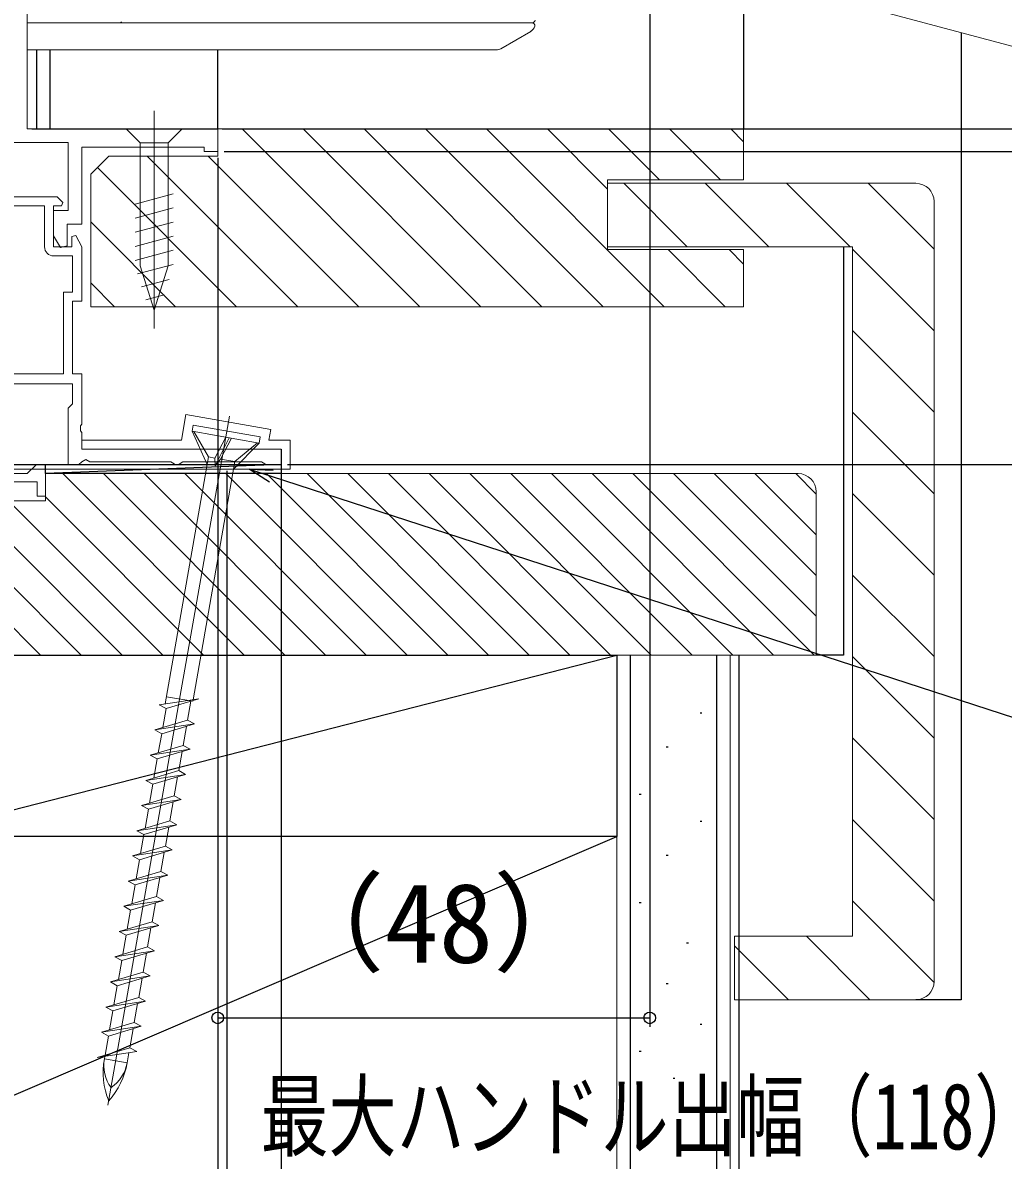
# Model space of a CAD drawing. Units: millimetres, scale not verified. Extents: x -525 to 525, y -783 to 778.
# Drawn here: x -260 to -151.9, y -242.5 to -117.1 of the extents above; entities that cross this region are included whole.
import ezdxf
from ezdxf.enums import TextEntityAlignment as Align

# ---------------------------------------------------------------- set-up
doc = ezdxf.new("R2010")
doc.units = ezdxf.units.MM
doc.header["$LTSCALE"] = 4
for name, color, linetype, lineweight in [('0-3_YKK_11', 7, 'Continuous', 18), ('0-4_YKK_11E', 7, 'Continuous', 18), ('0-6_YKK_13', 4, 'Continuous', 18), ('0-B_YSS_KE', 3, 'Continuous', 18)]:
    doc.layers.add(name, color=color, linetype=linetype, lineweight=lineweight)
for name, color, linetype in [('0-5_YKK_12', 2, 'Continuous'), ('0-8_YKK_D', 6, 'Continuous'), ('0-A_YSS_K', 3, 'Continuous')]:
    doc.layers.add(name, color=color, linetype=linetype)
doc.styles.add('ＭＳ ゴシック', font='')
doc.styles.get('ＭＳ ゴシック').set_extended_font_data('MS Gothic')

msp = doc.modelspace()

# ---------------------------------------------------------------- linework, layer by layer
at = {"layer": '0-3_YKK_11', "color": 211}
for points in [[(-278, -96.3), (-260, -96.3), (-260, -90.3), (-258.5, -90.3), (-258.5, -97.3), (-259, -97.8), (-259.5, -98.3), (-259.5, -128.8), (-238.5, -128.8), (-238.5, -131.3), (-240, -131.3), (-240, -130.8), (-253.5, -130.8), (-253.5, -139.3), (-255.1, -139.3), (-255.1, -141.681), (-255.834, -141.883), (-256.6, -140.6), (-256.6, -137.8), (-255, -137.8), (-255, -130.3), (-262, -130.3)], [(-269.653, -156.9), (-254.5, -156.9), (-254.5, -159.1), (-254.7, -159.3), (-255, -159.6), (-255, -165.8), (-253.8, -165.8), (-253.5, -165.5), (-253.05, -165.24), (-252.6, -165.5), (-243.658, -165.5), (-243.475, -165.62), (-243.2, -165.8), (-242.8, -165.8), (-242.525, -165.62), (-242.342, -165.5), (-233.658, -165.5), (-233.475, -165.62), (-233.2, -165.8), (-231.5, -165.8), (-231.5, -164.1), (-253.5, -164.1), (-253.5, -162.258), (-253.62, -162.075), (-253.62, -161.525), (-253.5, -161.342), (-253.5, -155.8), (-254.5, -155.8), (-254.5, -147.8), (-253.5, -147.8), (-253.5, -141.8), (-254.141, -140.553), (-254.6, -140.664), (-254.6, -141.8), (-256.6, -141.8), (-256.6, -137.3), (-255.72, -137.3), (-255.563, -136.907), (-256.2, -136.3), (-262, -136.3)], [(-257.6, -141.8), (-257.6, -137.3), (-262, -137.3)], [(-279.5, -155.8), (-255.5, -155.8), (-255.5, -146.8), (-254.5, -146.8), (-254.5, -142.8), (-256.6, -142.8)]]:
    msp.add_lwpolyline(points, dxfattribs=at)
msp.add_arc((-256.6, -141.8), 1, 180.00001, 269.99999, dxfattribs=at)
at = {"layer": '0-4_YKK_11E', "color": 4}
msp.add_lwpolyline([(-277.118, -195), (-273.4, -195), (-273.4, -206.8), (-272.5, -206.8), (-272.5, -167.7), (-258.4, -167.7), (-258.4, -169.299), (-257.5, -169.299), (-257.5, -165.799), (-258.5, -165.799), (-259.5, -166.799), (-278, -166.799), (-278, -168.2), (-273.7, -168.2), (-273.7, -193.8), (-319.9, -193.8), (-319.9, -208.156), (-336, -209), (-336, -211.407), (-343.5, -211.8)], dxfattribs=at)
at = {"layer": '0-5_YKK_12'}
for p, q in [((-258.5, -120.1), (-258.5, -128.8)), ((-257, -120.1), (-257, -128.8)), ((-238.5, -128.8), (-238.5, -120.1)), ((-259, -128.8), (-238.5, -128.8)), ((-231.497, -164.1), (-231.497, -165.8)), ((-307.503, -165.8), (-231.497, -165.8))]:
    msp.add_line(p, q, dxfattribs=at)
at = {"layer": '0-6_YKK_13'}
for p, q in [((-200.988, -106.28), (-145.127, -121.248)), ((-259.5, -117.1), (-259.5, -116.8)), ((-249.3, -117.1), (-259.5, -117.1)), ((-209.194, -117.1), (-211.6, -117.1)), ((-259.5, -120.1), (-259.5, -118.222)), ((-245.5, -150.8), (-245.5, -126.8)), ((-243.95, -130.35), (-247.05, -130.35)), ((-243.4, -135.969), (-247.6, -137.094)), ((-243.4, -137.521), (-247.6, -138.647)), ((-243.4, -139.074), (-247.6, -140.2)), ((-243.4, -140.627), (-247.6, -141.753)), ((-243.4, -142.18), (-247.6, -143.306)), ((-243.4, -143.733), (-247.341, -144.789)), ((-243.854, -145.408), (-246.89, -146.221)), ((-244.389, -147.104), (-246.438, -147.653)), ((-237.207, -160.457), (-250.603, -236.425)), ((-239.644, -165.783), (-241.312, -162.138)), ((-238.814, -165.09), (-238.765, -165.938)), ((-238.183, -165.201), (-236.596, -165.481)), ((-241.06, -194.402), (-241.825, -193.986)), ((-244.677, -195.477), (-245.442, -195.061)), ((-242.315, -196.763), (-245.931, -197.838)), ((-245.167, -198.254), (-241.55, -197.179)), ((-242.804, -199.54), (-246.421, -200.616)), ((-245.657, -201.032), (-242.04, -199.956)), ((-243.294, -202.317), (-246.911, -203.393)), ((-246.146, -203.809), (-242.53, -202.733)), ((-243.784, -205.095), (-247.4, -206.17)), ((-246.636, -206.586), (-243.019, -205.511)), ((-244.273, -207.872), (-247.89, -208.947)), ((-247.126, -209.363), (-243.509, -208.288)), ((-244.763, -210.649), (-248.38, -211.724)), ((-247.615, -212.14), (-243.999, -211.065)), ((-245.253, -213.426), (-248.869, -214.501)), ((-248.105, -214.917), (-244.488, -213.842)), ((-245.742, -216.203), (-249.359, -217.278)), ((-248.595, -217.695), (-244.978, -216.619)), ((-246.232, -218.98), (-249.849, -220.056)), ((-249.084, -220.472), (-245.468, -219.396)), ((-246.722, -221.758), (-250.338, -222.833)), ((-249.574, -223.249), (-245.957, -222.174)), ((-250.064, -226.026), (-250.828, -225.61)), ((-246.447, -224.951), (-247.211, -224.535)), ((-247.701, -227.312), (-251.318, -228.387)), ((-250.553, -228.803), (-246.937, -227.728)), ((-247.821, -227.991), (-248.191, -230.089)), ((-248.287, -230.635), (-248.484, -231.75)), ((-250.995, -231.308), (-250.947, -231.035)), ((-248.484, -231.75), (-250.995, -231.308))]:
    msp.add_line(p, q, dxfattribs=at)
for points in [[(-259.5, -118.222), (-259.5, -118.143), (-259.5, -118.049), (-259.5, -117.941), (-259.5, -117.821), (-259.5, -117.692), (-259.5, -117.558), (-259.5, -117.419), (-259.5, -117.261), (-259.5, -117.144), (-259.5, -117.1), (-258.072, -117.1), (-256.644, -117.1), (-255.215, -117.1), (-253.787, -117.1), (-252.359, -117.1), (-250.931, -117.1), (-249.503, -117.1)], [(-249.503, -117.1), (-237.434, -117.1), (-225.383, -117.1), (-219.369, -117.1), (-216.368, -117.1), (-215.637, -117.1), (-214.931, -117.1), (-214.592, -117.1), (-214.262, -117.1), (-213.943, -117.1), (-213.636, -117.1), (-213.342, -117.1), (-213.062, -117.1), (-212.797, -117.1), (-212.548, -117.1), (-212.316, -117.1), (-212.103, -117.1), (-211.909, -117.1), (-211.735, -117.1), (-211.579, -117.1), (-211.439, -117.1), (-211.311, -117.1), (-211.194, -117.1), (-210.981, -117.1), (-210.784, -117.1), (-209.979, -117.1), (-209.784, -117.1), (-209.599, -117.1), (-209.249, -117.1)], [(-203.865, -117.1), (-203.888, -117.1), (-204.122, -117.1), (-204.563, -117.1), (-205.158, -117.1), (-205.91, -117.1), (-206.835, -117.1), (-207.952, -117.1), (-209.194, -117.1)], [(-209.147, -117.1), (-207.876, -117.1), (-206.804, -117.1), (-205.899, -117.1), (-205.151, -117.1), (-204.572, -117.1), (-204.158, -117.1), (-203.904, -117.1), (-203.826, -117.1)], [(-207.288, -119.977), (-205.633, -119.022), (-203.978, -118.067)], [(-216.071, -120.1), (-216.389, -120.1), (-216.733, -120.1), (-217.46, -120.1), (-223.447, -120.1), (-229.444, -120.1), (-235.451, -120.1), (-259.5, -120.1)], [(-207.774, -120.1), (-207.825, -120.1), (-207.896, -120.1), (-207.945, -120.1), (-208.007, -120.1), (-208.083, -120.1), (-208.175, -120.1), (-208.283, -120.1), (-208.406, -120.1), (-208.543, -120.1), (-208.694, -120.1), (-208.857, -120.1), (-209.031, -120.1), (-209.218, -120.1), (-209.416, -120.1), (-209.628, -120.1), (-209.852, -120.1), (-210.089, -120.1), (-210.34, -120.1), (-210.605, -120.1), (-210.882, -120.1), (-211.172, -120.1), (-211.474, -120.1), (-211.788, -120.1), (-212.112, -120.1), (-212.793, -120.1), (-213.151, -120.1), (-213.527, -120.1), (-213.928, -120.1), (-214.342, -120.1), (-214.54, -120.1), (-214.725, -120.1), (-214.918, -120.1), (-215.033, -120.1), (-215.171, -120.1), (-215.338, -120.1), (-215.541, -120.1), (-215.658, -120.1), (-215.786, -120.1), (-216.071, -120.1)], [(-236.739, -166.295), (-233.926, -163.441), (-233.804, -162.751), (-241.19, -161.449), (-241.312, -162.138), (-233.926, -163.441)], [(-241.115, -162.173), (-239.501, -164.969), (-244.3, -192.186)], [(-237.619, -162.789), (-238.814, -165.09), (-239.501, -164.969)], [(-236.979, -162.902), (-238.174, -165.203), (-238.765, -165.938), (-237.253, -162.854)], [(-234.123, -163.406), (-236.596, -165.481), (-241.223, -191.723)], [(-244.557, -194.798), (-244.187, -192.7), (-240.571, -191.625), (-244.952, -192.284), (-244.187, -192.7)], [(-244.135, -191.392), (-241.254, -191.9), (-241.241, -191.824)], [(-245.047, -197.576), (-244.677, -195.477), (-241.06, -194.402), (-245.442, -195.061), (-241.825, -193.986), (-241.455, -191.888)], [(-245.537, -200.353), (-245.167, -198.254), (-245.931, -197.838), (-241.55, -197.179), (-242.315, -196.763), (-241.945, -194.665)], [(-246.026, -203.13), (-245.657, -201.032), (-246.421, -200.616), (-242.04, -199.956), (-242.804, -199.54), (-242.434, -197.442)], [(-246.516, -205.907), (-246.146, -203.809), (-246.911, -203.393), (-242.53, -202.733), (-243.294, -202.317), (-242.924, -200.219)], [(-247.006, -208.684), (-246.636, -206.586), (-247.4, -206.17), (-243.019, -205.511), (-243.784, -205.095), (-243.414, -202.996)], [(-247.496, -211.461), (-247.126, -209.363), (-247.89, -208.947), (-243.509, -208.288), (-244.273, -207.872), (-243.903, -205.773)], [(-247.985, -214.238), (-247.615, -212.14), (-248.38, -211.724), (-243.999, -211.065), (-244.763, -210.649), (-244.393, -208.551)], [(-248.475, -217.016), (-248.105, -214.917), (-248.869, -214.501), (-244.488, -213.842), (-245.253, -213.426), (-244.883, -211.328)], [(-248.965, -219.793), (-248.595, -217.695), (-249.359, -217.278), (-244.978, -216.619), (-245.742, -216.203), (-245.372, -214.105)], [(-249.454, -222.57), (-249.084, -220.472), (-249.849, -220.056), (-245.468, -219.396), (-246.232, -218.98), (-245.862, -216.882)], [(-249.944, -225.347), (-249.574, -223.249), (-250.338, -222.833), (-245.957, -222.174), (-246.722, -221.758), (-246.352, -219.659)], [(-250.434, -228.124), (-250.064, -226.026), (-246.447, -224.951), (-250.828, -225.61), (-247.211, -224.535), (-246.841, -222.436)], [(-250.923, -230.901), (-250.553, -228.803), (-251.318, -228.387), (-246.937, -227.728), (-247.701, -227.312), (-247.331, -225.214)]]:
    msp.add_lwpolyline(points, dxfattribs=at)
for points in [[(-247.05, -130.35), (-247.05, -143.884), (-245.5, -148.8), (-243.95, -143.884), (-243.95, -130.35), (-242.4, -128.8), (-248.6, -128.8)], [(-251.807, -231.164), (-248.191, -230.089), (-247.426, -230.505)]]:
    msp.add_lwpolyline(points, close=True, dxfattribs=at)
for centre, radius, start, end in [((-249.3, -116.8), 0.3, 270, 314.31618), ((-204.5, -117.213), 1, 299.99383, 344.51239), ((-203.826, -117.4), 0.3, 344.51006, 90.00023), ((-203.8, -116.8), 0.3, 269.99943, 357.82432), ((-207.768, -119.1), 1, 269.99994, 299.71724), ((-242.547, -232.797), 8.579, 169.99998, 201.63839), ((-246.891, -232.031), 4.167, 169.99998, 216.05097), ((-256.932, -230.261), 8.579, 318.36163, 350.00002), ((-252.587, -231.027), 4.167, 303.949, 350.00002)]:
    msp.add_arc(centre, radius, start, end, dxfattribs=at)
at = {"layer": '0-8_YKK_D'}
for p, q in [((-190.856, -109.995), (-190.856, -227.8)), ((-238, -128.8), (-35.5, -128.8)), ((-238, -128.8), (-35.5, -128.8)), ((-238, -128.8), (-55.5, -128.8)), ((-238, -128.8), (-55.5, -128.8)), ((-238, -128.8), (-95.5, -128.8)), ((-237.8, -131.3), (-55.5, -131.3)), ((-238.5, -132), (-238.5, -227.8)), ((-238.5, -132), (-238.5, -247.8)), ((-237.5, -166.5), (-237.5, -307.8)), ((-231.5, -166.5), (-231.5, -327.8)), ((-230.8, -165.8), (4.5, -165.8)), ((-230.8, -165.8), (-15.5, -165.8)), ((-230.8, -165.8), (-35.5, -165.8)), ((-238.5, -226.8), (-190.856, -226.8))]:
    msp.add_line(p, q, dxfattribs=at)
for points in [[(-232.802, -167.738), (-235.016, -166.3), (-232.38, -166.438)], [(-235.016, -166.3), (-232.591, -167.088), (-110.369, -206.8), (-57.458, -206.8)]]:
    msp.add_lwpolyline(points, dxfattribs=at)
for centre in [(-238.5, -226.8), (-190.856, -226.8)]:
    msp.add_circle(centre, 0.637, dxfattribs=at)
at = {"layer": '0-A_YSS_K'}
for p, q in [((-180.5, -111.77), (-180.5, -128.8)), ((-156.5, -118.2), (-156.5, -224.8)), ((-231.497, -165.8), (-257.497, -166.8)), ((-272.5, -206.8), (-194.5, -186.8)), ((-193, -186.8), (-193, -266.8)), ((-183.5, -186.8), (-183.5, -266.8)), ((-181, -266.8), (-181, -186.8)), ((-185.301, -193.179), (-185.101, -193.179)), ((-189.031, -196.909), (-188.831, -196.909)), ((-192.015, -202.131), (-191.815, -202.131)), ((-185.301, -205.115), (-185.101, -205.115)), ((-299.5, -251.8), (-194.5, -206.8)), ((-189.031, -208.845), (-188.831, -208.845)), ((-192.015, -214.066), (-191.815, -214.066)), ((-186.793, -218.542), (-186.593, -218.542)), ((-189.031, -223.018), (-188.831, -223.018)), ((-156.5, -224.8), (-161.5, -224.8)), ((-185.301, -227.494), (-185.101, -227.494)), ((-192.015, -230.478), (-191.815, -230.478)), ((-188.285, -233.462), (-188.085, -233.462)), ((-185.301, -236.446), (-185.101, -236.446)), ((-192.015, -238.256), (-191.815, -238.256))]:
    msp.add_line(p, q, dxfattribs=at)
msp.add_lwpolyline([(-169.5, -141.8), (-169.5, -186.8), (-172.5, -186.8)], dxfattribs=at)
for points in [[(-257.497, -165.8), (-231.497, -165.8), (-231.497, -166.8), (-257.497, -166.8)], [(-272.5, -186.8), (-194.5, -186.8), (-194.5, -206.8), (-272.5, -206.8)]]:
    msp.add_lwpolyline(points, close=True, dxfattribs=at)
at = {"layer": '0-B_YSS_KE'}
for p, q in [((-216.205, -148.4), (-235.805, -128.8)), ((-209.47, -148.4), (-229.07, -128.8)), ((-202.735, -148.4), (-222.335, -128.8)), ((-196, -148.4), (-215.6, -128.8)), ((-189.265, -148.4), (-208.865, -128.8)), ((-195.499, -135.43), (-202.129, -128.8)), ((-189.794, -134.4), (-195.394, -128.8)), ((-183.059, -134.4), (-188.659, -128.8)), ((-180.499, -130.225), (-181.924, -128.8)), ((-229.676, -148.4), (-246.276, -131.8)), ((-222.941, -148.4), (-239.541, -131.8)), ((-236.411, -148.4), (-251.755, -133.056)), ((-186.717, -141.8), (-193.717, -134.8)), ((-177.736, -141.8), (-184.736, -134.8)), ((-168.756, -141.8), (-175.756, -134.8)), ((-159.499, -142.076), (-166.776, -134.8)), ((-159.499, -222.8), (-159.499, -136.8)), ((-243.146, -148.4), (-252.499, -139.047)), ((-182.529, -148.4), (-188.829, -142.1)), ((-180.499, -143.695), (-182.094, -142.1)), ((-159.499, -151.057), (-168.499, -142.057)), ((-249.881, -148.4), (-252.499, -145.782)), ((-159.499, -160.037), (-168.499, -151.037)), ((-159.499, -169.017), (-168.499, -160.017)), ((-235.579, -186.8), (-255.579, -166.8)), ((-231.089, -186.8), (-251.089, -166.8)), ((-226.599, -186.8), (-246.599, -166.8)), ((-222.109, -186.8), (-242.109, -166.8)), ((-217.618, -186.8), (-237.618, -166.8)), ((-213.128, -186.8), (-233.128, -166.8)), ((-208.638, -186.8), (-228.638, -166.8)), ((-204.148, -186.8), (-224.148, -166.8)), ((-199.658, -186.8), (-219.658, -166.8)), ((-195.168, -186.8), (-215.168, -166.8)), ((-190.678, -186.8), (-210.678, -166.8)), ((-186.188, -186.8), (-206.188, -166.8)), ((-181.697, -186.8), (-201.697, -166.8)), ((-177.207, -186.8), (-197.207, -166.8)), ((-172.717, -186.8), (-192.717, -166.8)), ((-172.5, -182.527), (-188.227, -166.8)), ((-172.5, -178.037), (-183.737, -166.8)), ((-172.5, -173.547), (-179.247, -166.8)), ((-172.5, -169.057), (-174.757, -166.8)), ((-159.499, -177.997), (-168.499, -168.997)), ((-253.539, -186.8), (-270.02, -170.32)), ((-249.049, -186.8), (-266.049, -169.8)), ((-244.559, -186.8), (-261.559, -169.8)), ((-240.069, -186.8), (-257.504, -169.365)), ((-258.03, -186.8), (-271.5, -173.33)), ((-159.499, -186.978), (-168.499, -177.978)), ((-194.5, -266.8), (-194.5, -186.8)), ((-159.499, -195.958), (-168.499, -186.958)), ((-159.499, -204.938), (-168.499, -195.938)), ((-159.499, -213.918), (-168.499, -204.918)), ((-159.502, -222.896), (-168.499, -213.899)), ((-166.578, -224.8), (-173.578, -217.8)), ((-175.559, -224.8), (-181.499, -218.859))]:
    msp.add_line(p, q, dxfattribs=at)
at = {"layer": '0-B_YSS_KE', "color": 80}
for p, q in [((-232.85, -163.1), (-232.646, -161.94)), ((-253.5, -163.1), (-242.497, -163.1)), ((-232.85, -163.1), (-230.501, -163.1)), ((-230.501, -166.3), (-230.501, -163.1)), ((-278.997, -166.3), (-230.501, -166.3))]:
    msp.add_line(p, q, dxfattribs=at)
at = {"layer": '0-B_YSS_KE'}
for points in [[(-180.499, -148.4), (-252.499, -148.4), (-252.499, -133.8), (-250.499, -131.8), (-238.499, -131.8), (-238.499, -128.8), (-180.499, -128.8), (-180.499, -134.4), (-195.499, -134.4), (-195.499, -142.1), (-180.499, -142.1)], [(-299.5, -251.8), (-194.5, -251.8), (-194.5, -206.8), (-299.5, -206.8)]]:
    msp.add_lwpolyline(points, close=True, dxfattribs=at)
for points in [[(-161.499, -134.8), (-195.499, -134.8), (-195.499, -141.8), (-168.499, -141.8), (-168.499, -217.8), (-181.499, -217.8), (-181.499, -224.8), (-161.499, -224.8)], [(-174.5, -166.8), (-257.5, -166.8), (-257.5, -169.8), (-269.5, -169.8), (-271.5, -171.8), (-271.5, -186.8)], [(-271.5, -186.8), (-172.5, -186.8), (-172.5, -168.8)], [(-182, -266.8), (-182, -186.8), (-194.5, -186.8)]]:
    msp.add_lwpolyline(points, dxfattribs=at)
at = {"layer": '0-B_YSS_KE', "color": 80}
msp.add_lwpolyline([(-242.497, -163.1), (-242.001, -160.29), (-232.646, -161.94)], dxfattribs=at)
at = {"layer": '0-B_YSS_KE'}
for centre, start, end in [((-161.499, -136.8), 0.00001, 89.99999), ((-174.5, -168.8), 0, 89.99998), ((-161.499, -222.8), 270.00001, 359.99999)]:
    msp.add_arc(centre, 2, start, end, dxfattribs=at)

# ---------------------------------------------------------------- texts
at = {"layer": '0-8_YKK_D', "style": 'ＭＳ ゴシック'}
msp.add_text('（48）', height=8.798, dxfattribs=at).set_placement((-232.098, -223.368), align=Align.BOTTOM_LEFT)
at = {"layer": '0-8_YKK_D', "style": 'ＭＳ ゴシック', "width": 0.75}
msp.add_text('最大ハンドル出幅（118）', height=7.331, dxfattribs=at).set_placement((-233.776, -243.493), align=Align.BOTTOM_LEFT)

doc.saveas('drawing.dxf')
